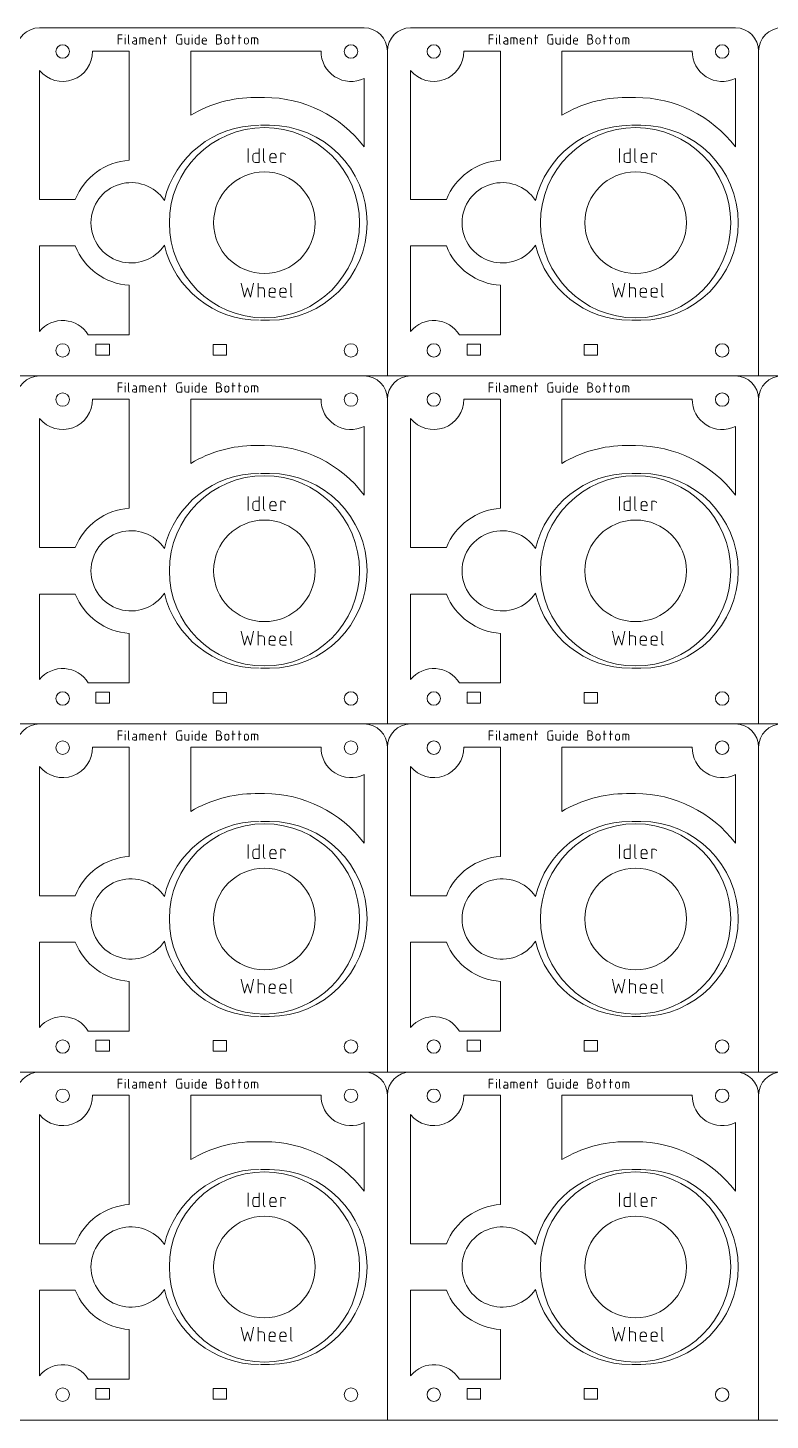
# Model space of a CAD drawing. Header units: millimetres. Extents: x 0 to 560, y 2 to 302.
# Drawn here: x 242.5 to 402.5, y 2.5 to 302.5 of the extents above; entities that cross this region are included whole.
import ezdxf

# ---------------------------------------------------------------- set-up
doc = ezdxf.new("R2010")
doc.units = ezdxf.units.MM
for name, color, linetype, lineweight, true_color in [('Filament Guide Bottom', 7, 'CONTINUOUS', 0, 0x000000), ('Filament Guide Bottom Honeycomb', 7, 'CONTINUOUS', 0, 0x000000), ('Filament Guide Bottom Text', 4, 'CONTINUOUS', 0, 0x00ffff), ('Idler Wheel', 7, 'CONTINUOUS', 0, 0x000000), ('Idler Wheel Text', 4, 'CONTINUOUS', 0, 0x00ffff)]:
    doc.layers.add(name, color=color, linetype=linetype, lineweight=lineweight, true_color=true_color)

msp = doc.modelspace()

# ---------------------------------------------------------------- linework, layer by layer
at = {"layer": 'Filament Guide Bottom'}
for p, q in [((315, 302.5), (245, 302.5)), ((395, 302.5), (325, 302.5)), ((320, 227.5), (320, 297.5)), ((400, 227.5), (400, 297.5)), ((292.62, 281.5), (294.62, 281.5)), ((372.62, 281.5), (374.62, 281.5)), ((292.62, 239.5), (294.62, 239.5)), ((372.62, 239.5), (374.62, 239.5)), ((260.07, 234.35), (257.17, 234.35)), ((257.17, 234.35), (257.17, 232)), ((260.07, 232), (260.07, 234.35)), ((282.42, 234.3), (285.32, 234.3)), ((282.42, 232), (282.42, 234.3)), ((285.32, 234.3), (285.32, 232)), ((340.07, 234.35), (337.17, 234.35)), ((337.17, 234.35), (337.17, 232)), ((340.07, 232), (340.07, 234.35)), ((362.42, 234.3), (365.32, 234.3)), ((362.42, 232), (362.42, 234.3)), ((365.32, 234.3), (365.32, 232)), ((257.17, 232), (260.07, 232)), ((285.32, 232), (282.42, 232)), ((337.17, 232), (340.07, 232)), ((365.32, 232), (362.42, 232)), ((320, 227.5), (240, 227.5)), ((400, 227.5), (320, 227.5)), ((480, 227.5), (400, 227.5)), ((320, 152.5), (320, 222.5)), ((400, 152.5), (400, 222.5)), ((292.62, 206.5), (294.62, 206.5)), ((372.62, 206.5), (374.62, 206.5)), ((292.62, 164.5), (294.62, 164.5)), ((372.62, 164.5), (374.62, 164.5)), ((260.07, 159.35), (257.17, 159.35)), ((257.17, 159.35), (257.17, 157)), ((260.07, 157), (260.07, 159.35)), ((282.42, 159.3), (285.32, 159.3)), ((282.42, 157), (282.42, 159.3)), ((285.32, 159.3), (285.32, 157)), ((340.07, 159.35), (337.17, 159.35)), ((337.17, 159.35), (337.17, 157)), ((340.07, 157), (340.07, 159.35)), ((362.42, 159.3), (365.32, 159.3)), ((362.42, 157), (362.42, 159.3)), ((365.32, 159.3), (365.32, 157)), ((257.17, 157), (260.07, 157)), ((285.32, 157), (282.42, 157)), ((337.17, 157), (340.07, 157)), ((365.32, 157), (362.42, 157)), ((320, 152.5), (240, 152.5)), ((400, 152.5), (320, 152.5)), ((480, 152.5), (400, 152.5)), ((320, 77.5), (320, 147.5)), ((400, 77.5), (400, 147.5)), ((292.62, 131.5), (294.62, 131.5)), ((372.62, 131.5), (374.62, 131.5)), ((292.62, 89.5), (294.62, 89.5)), ((372.62, 89.5), (374.62, 89.5)), ((260.07, 84.35), (257.17, 84.35)), ((257.17, 84.35), (257.17, 82)), ((260.07, 82), (260.07, 84.35)), ((282.42, 84.3), (285.32, 84.3)), ((282.42, 82), (282.42, 84.3)), ((285.32, 84.3), (285.32, 82)), ((340.07, 84.35), (337.17, 84.35)), ((337.17, 84.35), (337.17, 82)), ((340.07, 82), (340.07, 84.35)), ((362.42, 84.3), (365.32, 84.3)), ((362.42, 82), (362.42, 84.3)), ((365.32, 84.3), (365.32, 82)), ((257.17, 82), (260.07, 82)), ((285.32, 82), (282.42, 82)), ((337.17, 82), (340.07, 82)), ((365.32, 82), (362.42, 82)), ((320, 77.5), (240, 77.5)), ((400, 77.5), (320, 77.5)), ((480, 77.5), (400, 77.5)), ((320, 2.5), (320, 72.5)), ((400, 2.5), (400, 72.5)), ((292.62, 56.5), (294.62, 56.5)), ((372.62, 56.5), (374.62, 56.5)), ((292.62, 14.5), (294.62, 14.5)), ((372.62, 14.5), (374.62, 14.5)), ((260.07, 9.35), (257.17, 9.35)), ((257.17, 9.35), (257.17, 7)), ((260.07, 7), (260.07, 9.35)), ((282.42, 9.3), (285.32, 9.3)), ((282.42, 7), (282.42, 9.3)), ((285.32, 9.3), (285.32, 7)), ((340.07, 9.35), (337.17, 9.35)), ((337.17, 9.35), (337.17, 7)), ((340.07, 7), (340.07, 9.35)), ((362.42, 9.3), (365.32, 9.3)), ((362.42, 7), (362.42, 9.3)), ((365.32, 9.3), (365.32, 7)), ((257.17, 7), (260.07, 7)), ((285.32, 7), (282.42, 7)), ((337.17, 7), (340.07, 7)), ((365.32, 7), (362.42, 7)), ((320, 2.5), (240, 2.5)), ((400, 2.5), (320, 2.5)), ((480, 2.5), (400, 2.5))]:
    msp.add_line(p, q, dxfattribs=at)
for centre in [(250, 297.4), (312.15, 297.4), (330, 297.4), (392.15, 297.4), (250, 233), (312.15, 233), (330, 233), (392.15, 233), (250, 222.4), (312.15, 222.4), (330, 222.4), (392.15, 222.4), (250, 158), (312.15, 158), (330, 158), (392.15, 158), (250, 147.4), (312.15, 147.4), (330, 147.4), (392.15, 147.4), (250, 83), (312.15, 83), (330, 83), (392.15, 83), (250, 72.4), (312.15, 72.4), (330, 72.4), (392.15, 72.4), (250, 8), (312.15, 8), (330, 8), (392.15, 8)]:
    msp.add_circle(centre, 1.45, dxfattribs=at)
for centre, radius, start, end in [((245, 297.5), 5, 90, 180), ((315, 297.5), 5, 0, 90), ((325, 297.5), 5, 90, 180), ((395, 297.5), 5, 0, 90), ((405, 297.5), 5, 90, 180), ((292.37, 260.5), 21, 90, 166.7403), ((294.62, 260.5), 21, 270, 90), ((372.37, 260.5), 21, 90, 166.7403), ((374.62, 260.5), 21, 270, 90), ((264.75, 260.5), 8.65, 33.8376, 326.1624), ((344.75, 260.5), 8.65, 33.8376, 326.1624), ((292.37, 260.5), 21, 193.2597, 270), ((372.37, 260.5), 21, 193.2597, 270), ((245, 222.5), 5, 90, 180), ((315, 222.5), 5, 0, 90), ((325, 222.5), 5, 90, 180), ((395, 222.5), 5, 0, 90), ((405, 222.5), 5, 90, 180), ((292.37, 185.5), 21, 90, 166.7403), ((294.62, 185.5), 21, 270, 90), ((372.37, 185.5), 21, 90, 166.7403), ((374.62, 185.5), 21, 270, 90), ((264.75, 185.5), 8.65, 33.8376, 326.1624), ((344.75, 185.5), 8.65, 33.8376, 326.1624), ((292.37, 185.5), 21, 193.2597, 270), ((372.37, 185.5), 21, 193.2597, 270), ((245, 147.5), 5, 90, 180), ((315, 147.5), 5, 0, 90), ((325, 147.5), 5, 90, 180), ((395, 147.5), 5, 0, 90), ((405, 147.5), 5, 90, 180), ((292.37, 110.5), 21, 90, 166.7403), ((294.62, 110.5), 21, 270, 90), ((372.37, 110.5), 21, 90, 166.7403), ((374.62, 110.5), 21, 270, 90), ((264.75, 110.5), 8.65, 33.8376, 326.1624), ((344.75, 110.5), 8.65, 33.8376, 326.1624), ((292.37, 110.5), 21, 193.2597, 270), ((372.37, 110.5), 21, 193.2597, 270), ((245, 72.5), 5, 90, 180), ((315, 72.5), 5, 0, 90), ((325, 72.5), 5, 90, 180), ((395, 72.5), 5, 0, 90), ((405, 72.5), 5, 90, 180), ((292.37, 35.5), 21, 90, 166.7403), ((294.62, 35.5), 21, 270, 90), ((372.37, 35.5), 21, 90, 166.7403), ((374.62, 35.5), 21, 270, 90), ((264.75, 35.5), 8.65, 33.8376, 326.1624), ((344.75, 35.5), 8.65, 33.8376, 326.1624), ((292.37, 35.5), 21, 193.2597, 270), ((372.37, 35.5), 21, 193.2597, 270)]:
    msp.add_arc(centre, radius, start, end, dxfattribs=at)
at = {"layer": 'Filament Guide Bottom Honeycomb'}
for p, q in [((256.45, 297.5), (264.37, 297.5)), ((264.37, 297.5), (264.37, 273.97)), ((277.62, 297.5), (305.7, 297.5)), ((277.62, 283.66), (277.62, 297.5)), ((336.45, 297.5), (344.37, 297.5)), ((344.37, 297.5), (344.37, 273.97)), ((357.62, 297.5), (385.7, 297.5)), ((357.62, 283.66), (357.62, 297.5)), ((245, 293.33), (245, 265.5)), ((315, 291.61), (315, 276.83)), ((325, 293.33), (325, 265.5)), ((395, 291.61), (395, 276.83)), ((293.5, 287.5), (291.5, 287.5)), ((373.5, 287.5), (371.5, 287.5)), ((245, 265.5), (252.71, 265.5)), ((325, 265.5), (332.71, 265.5)), ((245, 237.07), (245, 255.5)), ((252.71, 255.5), (245, 255.5)), ((325, 237.07), (325, 255.5)), ((332.71, 255.5), (325, 255.5)), ((264.37, 236.35), (264.37, 247.03)), ((344.37, 236.35), (344.37, 247.03)), ((255.51, 236.35), (264.37, 236.35)), ((335.51, 236.35), (344.37, 236.35)), ((256.45, 222.5), (264.37, 222.5)), ((264.37, 222.5), (264.37, 198.97)), ((277.62, 222.5), (305.7, 222.5)), ((277.62, 208.66), (277.62, 222.5)), ((336.45, 222.5), (344.37, 222.5)), ((344.37, 222.5), (344.37, 198.97)), ((357.62, 222.5), (385.7, 222.5)), ((357.62, 208.66), (357.62, 222.5)), ((245, 218.33), (245, 190.5)), ((315, 216.61), (315, 201.83)), ((325, 218.33), (325, 190.5)), ((395, 216.61), (395, 201.83)), ((293.5, 212.5), (291.5, 212.5)), ((373.5, 212.5), (371.5, 212.5)), ((245, 190.5), (252.71, 190.5)), ((325, 190.5), (332.71, 190.5)), ((245, 162.07), (245, 180.5)), ((252.71, 180.5), (245, 180.5)), ((325, 162.07), (325, 180.5)), ((332.71, 180.5), (325, 180.5)), ((264.37, 161.35), (264.37, 172.03)), ((344.37, 161.35), (344.37, 172.03)), ((255.51, 161.35), (264.37, 161.35)), ((335.51, 161.35), (344.37, 161.35)), ((256.45, 147.5), (264.37, 147.5)), ((264.37, 147.5), (264.37, 123.97)), ((277.62, 147.5), (305.7, 147.5)), ((277.62, 133.66), (277.62, 147.5)), ((336.45, 147.5), (344.37, 147.5)), ((344.37, 147.5), (344.37, 123.97)), ((357.62, 147.5), (385.7, 147.5)), ((357.62, 133.66), (357.62, 147.5)), ((245, 143.33), (245, 115.5)), ((315, 141.61), (315, 126.83)), ((325, 143.33), (325, 115.5)), ((395, 141.61), (395, 126.83)), ((293.5, 137.5), (291.5, 137.5)), ((373.5, 137.5), (371.5, 137.5)), ((245, 115.5), (252.71, 115.5)), ((325, 115.5), (332.71, 115.5)), ((245, 87.07), (245, 105.5)), ((252.71, 105.5), (245, 105.5)), ((325, 87.07), (325, 105.5)), ((332.71, 105.5), (325, 105.5)), ((264.37, 86.35), (264.37, 97.03)), ((344.37, 86.35), (344.37, 97.03)), ((255.51, 86.35), (264.37, 86.35)), ((335.51, 86.35), (344.37, 86.35)), ((256.45, 72.5), (264.37, 72.5)), ((264.37, 72.5), (264.37, 48.97)), ((277.62, 72.5), (305.7, 72.5)), ((277.62, 58.66), (277.62, 72.5)), ((336.45, 72.5), (344.37, 72.5)), ((344.37, 72.5), (344.37, 48.97)), ((357.62, 72.5), (385.7, 72.5)), ((357.62, 58.66), (357.62, 72.5)), ((245, 68.33), (245, 40.5)), ((315, 66.61), (315, 51.83)), ((325, 68.33), (325, 40.5)), ((395, 66.61), (395, 51.83)), ((293.5, 62.5), (291.5, 62.5)), ((373.5, 62.5), (371.5, 62.5)), ((245, 40.5), (252.71, 40.5)), ((325, 40.5), (332.71, 40.5)), ((245, 12.07), (245, 30.5)), ((252.71, 30.5), (245, 30.5)), ((325, 12.07), (325, 30.5)), ((332.71, 30.5), (325, 30.5)), ((264.37, 11.35), (264.37, 22.03)), ((344.37, 11.35), (344.37, 22.03)), ((255.51, 11.35), (264.37, 11.35)), ((335.51, 11.35), (344.37, 11.35))]:
    msp.add_line(p, q, dxfattribs=at)
for centre, radius, start, end in [((250, 297.4), 6.45, 219.1774, 0.8883), ((312.15, 297.4), 6.45, 179.1117, 296.2226), ((330, 297.4), 6.45, 219.1774, 0.8883), ((392.15, 297.4), 6.45, 179.1117, 296.2226), ((291.5, 260.5), 27, 90, 120.9232), ((293.5, 260.5), 27, 37.2221, 90), ((371.5, 260.5), 27, 90, 120.9232), ((373.5, 260.5), 27, 37.2221, 90), ((265.25, 260.5), 13.5, 93.7162, 158.2615), ((345.25, 260.5), 13.5, 93.7162, 158.2615), ((265.25, 260.5), 13.5, 201.7385, 266.2838), ((345.25, 260.5), 13.5, 201.7385, 266.2838), ((250, 233), 6.45, 31.2907, 140.8226), ((330, 233), 6.45, 31.2907, 140.8226), ((250, 222.4), 6.45, 219.1774, 0.8883), ((312.15, 222.4), 6.45, 179.1117, 296.2226), ((330, 222.4), 6.45, 219.1774, 0.8883), ((392.15, 222.4), 6.45, 179.1117, 296.2226), ((291.5, 185.5), 27, 90, 120.9232), ((293.5, 185.5), 27, 37.2221, 90), ((371.5, 185.5), 27, 90, 120.9232), ((373.5, 185.5), 27, 37.2221, 90), ((265.25, 185.5), 13.5, 93.7162, 158.2615), ((345.25, 185.5), 13.5, 93.7162, 158.2615), ((265.25, 185.5), 13.5, 201.7385, 266.2838), ((345.25, 185.5), 13.5, 201.7385, 266.2838), ((250, 158), 6.45, 31.2907, 140.8226), ((330, 158), 6.45, 31.2907, 140.8226), ((250, 147.4), 6.45, 219.1774, 0.8883), ((312.15, 147.4), 6.45, 179.1117, 296.2226), ((330, 147.4), 6.45, 219.1774, 0.8883), ((392.15, 147.4), 6.45, 179.1117, 296.2226), ((291.5, 110.5), 27, 90, 120.9232), ((293.5, 110.5), 27, 37.2221, 90), ((371.5, 110.5), 27, 90, 120.9232), ((373.5, 110.5), 27, 37.2221, 90), ((265.25, 110.5), 13.5, 93.7162, 158.2615), ((345.25, 110.5), 13.5, 93.7162, 158.2615), ((265.25, 110.5), 13.5, 201.7385, 266.2838), ((345.25, 110.5), 13.5, 201.7385, 266.2838), ((250, 83), 6.45, 31.2907, 140.8226), ((330, 83), 6.45, 31.2907, 140.8226), ((250, 72.4), 6.45, 219.1774, 0.8883), ((312.15, 72.4), 6.45, 179.1117, 296.2226), ((330, 72.4), 6.45, 219.1774, 0.8883), ((392.15, 72.4), 6.45, 179.1117, 296.2226), ((291.5, 35.5), 27, 90, 120.9232), ((293.5, 35.5), 27, 37.2221, 90), ((371.5, 35.5), 27, 90, 120.9232), ((373.5, 35.5), 27, 37.2221, 90), ((265.25, 35.5), 13.5, 93.7162, 158.2615), ((345.25, 35.5), 13.5, 93.7162, 158.2615), ((265.25, 35.5), 13.5, 201.7385, 266.2838), ((345.25, 35.5), 13.5, 201.7385, 266.2838), ((250, 8), 6.45, 31.2907, 140.8226), ((330, 8), 6.45, 31.2907, 140.8226)]:
    msp.add_arc(centre, radius, start, end, dxfattribs=at)
at = {"layer": 'Filament Guide Bottom Text'}
for p, q in [((262.83, 301), (261.94, 301)), ((261.94, 301), (261.94, 299)), ((261.94, 300.11), (262.83, 300.11)), ((263.5, 300.89), (263.5, 301)), ((263.5, 299), (263.5, 300.33)), ((264.17, 301), (264.17, 299.22)), ((265.17, 300.33), (265.61, 300.33)), ((266.61, 299), (266.61, 300.33)), ((266.61, 300.33), (267.61, 300.33)), ((267.28, 300.33), (267.28, 299)), ((270.17, 299), (270.17, 300.33)), ((270.17, 300.33), (270.72, 300.33)), ((271.72, 300.33), (272.39, 300.33)), ((271.94, 301), (271.94, 299)), ((274.56, 300.56), (274.56, 299.44)), ((275.67, 301), (275, 301)), ((275.67, 300.11), (275.33, 300.11)), ((275.67, 299), (275.67, 300.11)), ((276.33, 300.33), (276.33, 299.33)), ((277.22, 299), (277.22, 300.33)), ((277.89, 300.89), (277.89, 301)), ((277.89, 299), (277.89, 300.33)), ((278.89, 300.33), (279.44, 300.33)), ((279.44, 301), (279.44, 299)), ((283.17, 299), (283.17, 301)), ((283.17, 301), (283.72, 301)), ((283.17, 300.11), (283.74, 300.11)), ((286.5, 300.33), (287.17, 300.33)), ((286.72, 301), (286.72, 299)), ((287.83, 300.33), (288.5, 300.33)), ((288.06, 301), (288.06, 299)), ((290.72, 299), (290.72, 300.33)), ((290.72, 300.33), (291.72, 300.33)), ((291.39, 300.33), (291.39, 299)), ((342.83, 301), (341.94, 301)), ((341.94, 301), (341.94, 299)), ((341.94, 300.11), (342.83, 300.11)), ((343.5, 300.89), (343.5, 301)), ((343.5, 299), (343.5, 300.33)), ((344.17, 301), (344.17, 299.22)), ((345.17, 300.33), (345.61, 300.33)), ((346.61, 299), (346.61, 300.33)), ((346.61, 300.33), (347.61, 300.33)), ((347.28, 300.33), (347.28, 299)), ((350.17, 299), (350.17, 300.33)), ((350.17, 300.33), (350.72, 300.33)), ((351.72, 300.33), (352.39, 300.33)), ((351.94, 301), (351.94, 299)), ((354.56, 300.56), (354.56, 299.44)), ((355.67, 301), (355, 301)), ((355.67, 300.11), (355.33, 300.11)), ((355.67, 299), (355.67, 300.11)), ((356.33, 300.33), (356.33, 299.33)), ((357.22, 299), (357.22, 300.33)), ((357.89, 300.89), (357.89, 301)), ((357.89, 299), (357.89, 300.33)), ((358.89, 300.33), (359.44, 300.33)), ((359.44, 301), (359.44, 299)), ((363.17, 299), (363.17, 301)), ((363.17, 301), (363.72, 301)), ((363.17, 300.11), (363.74, 300.11)), ((366.5, 300.33), (367.17, 300.33)), ((366.72, 301), (366.72, 299)), ((367.83, 300.33), (368.5, 300.33)), ((368.06, 301), (368.06, 299)), ((370.72, 299), (370.72, 300.33)), ((370.72, 300.33), (371.72, 300.33)), ((371.39, 300.33), (371.39, 299)), ((265.39, 299.67), (265.94, 299.67)), ((265.94, 299), (265.39, 299)), ((265.94, 300), (265.94, 299)), ((267.94, 300), (267.94, 299)), ((268.61, 299.89), (268.61, 299.33)), ((268.61, 299.67), (269.5, 299.67)), ((268.94, 299), (269.5, 299)), ((269.5, 299.67), (269.5, 299.89)), ((271.06, 300), (271.06, 299)), ((275, 299), (275.67, 299)), ((276.67, 299), (277.22, 299)), ((278.56, 299.33), (278.56, 300)), ((279.44, 299), (278.89, 299)), ((280.11, 299.89), (280.11, 299.33)), ((280.11, 299.67), (281, 299.67)), ((280.44, 299), (281, 299)), ((281, 299.67), (281, 299.89)), ((283.74, 299), (283.17, 299)), ((284.28, 299.58), (284.28, 299.53)), ((284.94, 299.89), (284.94, 299.44)), ((285.83, 299.44), (285.83, 299.89)), ((289.17, 299.89), (289.17, 299.44)), ((290.06, 299.44), (290.06, 299.89)), ((292.06, 300), (292.06, 299)), ((345.39, 299.67), (345.94, 299.67)), ((345.94, 299), (345.39, 299)), ((345.94, 300), (345.94, 299)), ((347.94, 300), (347.94, 299)), ((348.61, 299.89), (348.61, 299.33)), ((348.61, 299.67), (349.5, 299.67)), ((348.94, 299), (349.5, 299)), ((349.5, 299.67), (349.5, 299.89)), ((351.06, 300), (351.06, 299)), ((355, 299), (355.67, 299)), ((356.67, 299), (357.22, 299)), ((358.56, 299.33), (358.56, 300)), ((359.44, 299), (358.89, 299)), ((360.11, 299.89), (360.11, 299.33)), ((360.11, 299.67), (361, 299.67)), ((360.44, 299), (361, 299)), ((361, 299.67), (361, 299.89)), ((363.74, 299), (363.17, 299)), ((364.28, 299.58), (364.28, 299.53)), ((364.94, 299.89), (364.94, 299.44)), ((365.83, 299.44), (365.83, 299.89)), ((369.17, 299.89), (369.17, 299.44)), ((370.06, 299.44), (370.06, 299.89)), ((372.06, 300), (372.06, 299)), ((262.83, 226), (261.94, 226)), ((261.94, 226), (261.94, 224)), ((261.94, 225.11), (262.83, 225.11)), ((263.5, 225.89), (263.5, 226)), ((263.5, 224), (263.5, 225.33)), ((264.17, 226), (264.17, 224.22)), ((265.17, 225.33), (265.61, 225.33)), ((266.61, 224), (266.61, 225.33)), ((266.61, 225.33), (267.61, 225.33)), ((267.28, 225.33), (267.28, 224)), ((270.17, 224), (270.17, 225.33)), ((270.17, 225.33), (270.72, 225.33)), ((271.72, 225.33), (272.39, 225.33)), ((271.94, 226), (271.94, 224)), ((274.56, 225.56), (274.56, 224.44)), ((275.67, 226), (275, 226)), ((275.67, 225.11), (275.33, 225.11)), ((275.67, 224), (275.67, 225.11)), ((276.33, 225.33), (276.33, 224.33)), ((277.22, 224), (277.22, 225.33)), ((277.89, 225.89), (277.89, 226)), ((277.89, 224), (277.89, 225.33)), ((278.89, 225.33), (279.44, 225.33)), ((279.44, 226), (279.44, 224)), ((283.17, 224), (283.17, 226)), ((283.17, 226), (283.72, 226)), ((283.17, 225.11), (283.74, 225.11)), ((286.5, 225.33), (287.17, 225.33)), ((286.72, 226), (286.72, 224)), ((287.83, 225.33), (288.5, 225.33)), ((288.06, 226), (288.06, 224)), ((290.72, 224), (290.72, 225.33)), ((290.72, 225.33), (291.72, 225.33)), ((291.39, 225.33), (291.39, 224)), ((342.83, 226), (341.94, 226)), ((341.94, 226), (341.94, 224)), ((341.94, 225.11), (342.83, 225.11)), ((343.5, 225.89), (343.5, 226)), ((343.5, 224), (343.5, 225.33)), ((344.17, 226), (344.17, 224.22)), ((345.17, 225.33), (345.61, 225.33)), ((346.61, 224), (346.61, 225.33)), ((346.61, 225.33), (347.61, 225.33)), ((347.28, 225.33), (347.28, 224)), ((350.17, 224), (350.17, 225.33)), ((350.17, 225.33), (350.72, 225.33)), ((351.72, 225.33), (352.39, 225.33)), ((351.94, 226), (351.94, 224)), ((354.56, 225.56), (354.56, 224.44)), ((355.67, 226), (355, 226)), ((355.67, 225.11), (355.33, 225.11)), ((355.67, 224), (355.67, 225.11)), ((356.33, 225.33), (356.33, 224.33)), ((357.22, 224), (357.22, 225.33)), ((357.89, 225.89), (357.89, 226)), ((357.89, 224), (357.89, 225.33)), ((358.89, 225.33), (359.44, 225.33)), ((359.44, 226), (359.44, 224)), ((363.17, 224), (363.17, 226)), ((363.17, 226), (363.72, 226)), ((363.17, 225.11), (363.74, 225.11)), ((366.5, 225.33), (367.17, 225.33)), ((366.72, 226), (366.72, 224)), ((367.83, 225.33), (368.5, 225.33)), ((368.06, 226), (368.06, 224)), ((370.72, 224), (370.72, 225.33)), ((370.72, 225.33), (371.72, 225.33)), ((371.39, 225.33), (371.39, 224)), ((265.39, 224.67), (265.94, 224.67)), ((265.94, 224), (265.39, 224)), ((265.94, 225), (265.94, 224)), ((267.94, 225), (267.94, 224)), ((268.61, 224.89), (268.61, 224.33)), ((268.61, 224.67), (269.5, 224.67)), ((268.94, 224), (269.5, 224)), ((269.5, 224.67), (269.5, 224.89)), ((271.06, 225), (271.06, 224)), ((275, 224), (275.67, 224)), ((276.67, 224), (277.22, 224)), ((278.56, 224.33), (278.56, 225)), ((279.44, 224), (278.89, 224)), ((280.11, 224.89), (280.11, 224.33)), ((280.11, 224.67), (281, 224.67)), ((280.44, 224), (281, 224)), ((281, 224.67), (281, 224.89)), ((283.74, 224), (283.17, 224)), ((284.28, 224.58), (284.28, 224.53)), ((284.94, 224.89), (284.94, 224.44)), ((285.83, 224.44), (285.83, 224.89)), ((289.17, 224.89), (289.17, 224.44)), ((290.06, 224.44), (290.06, 224.89)), ((292.06, 225), (292.06, 224)), ((345.39, 224.67), (345.94, 224.67)), ((345.94, 224), (345.39, 224)), ((345.94, 225), (345.94, 224)), ((347.94, 225), (347.94, 224)), ((348.61, 224.89), (348.61, 224.33)), ((348.61, 224.67), (349.5, 224.67)), ((348.94, 224), (349.5, 224)), ((349.5, 224.67), (349.5, 224.89)), ((351.06, 225), (351.06, 224)), ((355, 224), (355.67, 224)), ((356.67, 224), (357.22, 224)), ((358.56, 224.33), (358.56, 225)), ((359.44, 224), (358.89, 224)), ((360.11, 224.89), (360.11, 224.33)), ((360.11, 224.67), (361, 224.67)), ((360.44, 224), (361, 224)), ((361, 224.67), (361, 224.89)), ((363.74, 224), (363.17, 224)), ((364.28, 224.58), (364.28, 224.53)), ((364.94, 224.89), (364.94, 224.44)), ((365.83, 224.44), (365.83, 224.89)), ((369.17, 224.89), (369.17, 224.44)), ((370.06, 224.44), (370.06, 224.89)), ((372.06, 225), (372.06, 224)), ((262.83, 151), (261.94, 151)), ((261.94, 151), (261.94, 149)), ((261.94, 150.11), (262.83, 150.11)), ((263.5, 150.89), (263.5, 151)), ((263.5, 149), (263.5, 150.33)), ((264.17, 151), (264.17, 149.22)), ((265.17, 150.33), (265.61, 150.33)), ((266.61, 149), (266.61, 150.33)), ((266.61, 150.33), (267.61, 150.33)), ((267.28, 150.33), (267.28, 149)), ((270.17, 149), (270.17, 150.33)), ((270.17, 150.33), (270.72, 150.33)), ((271.72, 150.33), (272.39, 150.33)), ((271.94, 151), (271.94, 149)), ((274.56, 150.56), (274.56, 149.44)), ((275.67, 151), (275, 151)), ((275.67, 150.11), (275.33, 150.11)), ((275.67, 149), (275.67, 150.11)), ((276.33, 150.33), (276.33, 149.33)), ((277.22, 149), (277.22, 150.33)), ((277.89, 150.89), (277.89, 151)), ((277.89, 149), (277.89, 150.33)), ((278.89, 150.33), (279.44, 150.33)), ((279.44, 151), (279.44, 149)), ((283.17, 149), (283.17, 151)), ((283.17, 151), (283.72, 151)), ((283.17, 150.11), (283.74, 150.11)), ((286.5, 150.33), (287.17, 150.33)), ((286.72, 151), (286.72, 149)), ((287.83, 150.33), (288.5, 150.33)), ((288.06, 151), (288.06, 149)), ((290.72, 149), (290.72, 150.33)), ((290.72, 150.33), (291.72, 150.33)), ((291.39, 150.33), (291.39, 149)), ((342.83, 151), (341.94, 151)), ((341.94, 151), (341.94, 149)), ((341.94, 150.11), (342.83, 150.11)), ((343.5, 150.89), (343.5, 151)), ((343.5, 149), (343.5, 150.33)), ((344.17, 151), (344.17, 149.22)), ((345.17, 150.33), (345.61, 150.33)), ((346.61, 149), (346.61, 150.33)), ((346.61, 150.33), (347.61, 150.33)), ((347.28, 150.33), (347.28, 149)), ((350.17, 149), (350.17, 150.33)), ((350.17, 150.33), (350.72, 150.33)), ((351.72, 150.33), (352.39, 150.33)), ((351.94, 151), (351.94, 149)), ((354.56, 150.56), (354.56, 149.44)), ((355.67, 151), (355, 151)), ((355.67, 150.11), (355.33, 150.11)), ((355.67, 149), (355.67, 150.11)), ((356.33, 150.33), (356.33, 149.33)), ((357.22, 149), (357.22, 150.33)), ((357.89, 150.89), (357.89, 151)), ((357.89, 149), (357.89, 150.33)), ((358.89, 150.33), (359.44, 150.33)), ((359.44, 151), (359.44, 149)), ((363.17, 149), (363.17, 151)), ((363.17, 151), (363.72, 151)), ((363.17, 150.11), (363.74, 150.11)), ((366.5, 150.33), (367.17, 150.33)), ((366.72, 151), (366.72, 149)), ((367.83, 150.33), (368.5, 150.33)), ((368.06, 151), (368.06, 149)), ((370.72, 149), (370.72, 150.33)), ((370.72, 150.33), (371.72, 150.33)), ((371.39, 150.33), (371.39, 149)), ((265.39, 149.67), (265.94, 149.67)), ((265.94, 149), (265.39, 149)), ((265.94, 150), (265.94, 149)), ((267.94, 150), (267.94, 149)), ((268.61, 149.89), (268.61, 149.33)), ((268.61, 149.67), (269.5, 149.67)), ((268.94, 149), (269.5, 149)), ((269.5, 149.67), (269.5, 149.89)), ((271.06, 150), (271.06, 149)), ((275, 149), (275.67, 149)), ((276.67, 149), (277.22, 149)), ((278.56, 149.33), (278.56, 150)), ((279.44, 149), (278.89, 149)), ((280.11, 149.89), (280.11, 149.33)), ((280.11, 149.67), (281, 149.67)), ((280.44, 149), (281, 149)), ((281, 149.67), (281, 149.89)), ((283.74, 149), (283.17, 149)), ((284.28, 149.58), (284.28, 149.53)), ((284.94, 149.89), (284.94, 149.44)), ((285.83, 149.44), (285.83, 149.89)), ((289.17, 149.89), (289.17, 149.44)), ((290.06, 149.44), (290.06, 149.89)), ((292.06, 150), (292.06, 149)), ((345.39, 149.67), (345.94, 149.67)), ((345.94, 149), (345.39, 149)), ((345.94, 150), (345.94, 149)), ((347.94, 150), (347.94, 149)), ((348.61, 149.89), (348.61, 149.33)), ((348.61, 149.67), (349.5, 149.67)), ((348.94, 149), (349.5, 149)), ((349.5, 149.67), (349.5, 149.89)), ((351.06, 150), (351.06, 149)), ((355, 149), (355.67, 149)), ((356.67, 149), (357.22, 149)), ((358.56, 149.33), (358.56, 150)), ((359.44, 149), (358.89, 149)), ((360.11, 149.89), (360.11, 149.33)), ((360.11, 149.67), (361, 149.67)), ((360.44, 149), (361, 149)), ((361, 149.67), (361, 149.89)), ((363.74, 149), (363.17, 149)), ((364.28, 149.58), (364.28, 149.53)), ((364.94, 149.89), (364.94, 149.44)), ((365.83, 149.44), (365.83, 149.89)), ((369.17, 149.89), (369.17, 149.44)), ((370.06, 149.44), (370.06, 149.89)), ((372.06, 150), (372.06, 149)), ((262.83, 76), (261.94, 76)), ((261.94, 76), (261.94, 74)), ((261.94, 75.11), (262.83, 75.11)), ((263.5, 75.89), (263.5, 76)), ((263.5, 74), (263.5, 75.33)), ((264.17, 76), (264.17, 74.22)), ((265.17, 75.33), (265.61, 75.33)), ((266.61, 74), (266.61, 75.33)), ((266.61, 75.33), (267.61, 75.33)), ((267.28, 75.33), (267.28, 74)), ((270.17, 74), (270.17, 75.33)), ((270.17, 75.33), (270.72, 75.33)), ((271.72, 75.33), (272.39, 75.33)), ((271.94, 76), (271.94, 74)), ((274.56, 75.56), (274.56, 74.44)), ((275.67, 76), (275, 76)), ((275.67, 75.11), (275.33, 75.11)), ((275.67, 74), (275.67, 75.11)), ((276.33, 75.33), (276.33, 74.33)), ((277.22, 74), (277.22, 75.33)), ((277.89, 75.89), (277.89, 76)), ((277.89, 74), (277.89, 75.33)), ((278.89, 75.33), (279.44, 75.33)), ((279.44, 76), (279.44, 74)), ((283.17, 74), (283.17, 76)), ((283.17, 76), (283.72, 76)), ((283.17, 75.11), (283.74, 75.11)), ((286.5, 75.33), (287.17, 75.33)), ((286.72, 76), (286.72, 74)), ((287.83, 75.33), (288.5, 75.33)), ((288.06, 76), (288.06, 74)), ((290.72, 74), (290.72, 75.33)), ((290.72, 75.33), (291.72, 75.33)), ((291.39, 75.33), (291.39, 74)), ((342.83, 76), (341.94, 76)), ((341.94, 76), (341.94, 74)), ((341.94, 75.11), (342.83, 75.11)), ((343.5, 75.89), (343.5, 76)), ((343.5, 74), (343.5, 75.33)), ((344.17, 76), (344.17, 74.22)), ((345.17, 75.33), (345.61, 75.33)), ((346.61, 74), (346.61, 75.33)), ((346.61, 75.33), (347.61, 75.33)), ((347.28, 75.33), (347.28, 74)), ((350.17, 74), (350.17, 75.33)), ((350.17, 75.33), (350.72, 75.33)), ((351.72, 75.33), (352.39, 75.33)), ((351.94, 76), (351.94, 74)), ((354.56, 75.56), (354.56, 74.44)), ((355.67, 76), (355, 76)), ((355.67, 75.11), (355.33, 75.11)), ((355.67, 74), (355.67, 75.11)), ((356.33, 75.33), (356.33, 74.33)), ((357.22, 74), (357.22, 75.33)), ((357.89, 75.89), (357.89, 76)), ((357.89, 74), (357.89, 75.33)), ((358.89, 75.33), (359.44, 75.33)), ((359.44, 76), (359.44, 74)), ((363.17, 74), (363.17, 76)), ((363.17, 76), (363.72, 76)), ((363.17, 75.11), (363.74, 75.11)), ((366.5, 75.33), (367.17, 75.33)), ((366.72, 76), (366.72, 74)), ((367.83, 75.33), (368.5, 75.33)), ((368.06, 76), (368.06, 74)), ((370.72, 74), (370.72, 75.33)), ((370.72, 75.33), (371.72, 75.33)), ((371.39, 75.33), (371.39, 74)), ((265.39, 74.67), (265.94, 74.67)), ((265.94, 74), (265.39, 74)), ((265.94, 75), (265.94, 74)), ((267.94, 75), (267.94, 74)), ((268.61, 74.89), (268.61, 74.33)), ((268.61, 74.67), (269.5, 74.67)), ((268.94, 74), (269.5, 74)), ((269.5, 74.67), (269.5, 74.89)), ((271.06, 75), (271.06, 74)), ((275, 74), (275.67, 74)), ((276.67, 74), (277.22, 74)), ((278.56, 74.33), (278.56, 75)), ((279.44, 74), (278.89, 74)), ((280.11, 74.89), (280.11, 74.33)), ((280.11, 74.67), (281, 74.67)), ((280.44, 74), (281, 74)), ((281, 74.67), (281, 74.89)), ((283.74, 74), (283.17, 74)), ((284.28, 74.58), (284.28, 74.53)), ((284.94, 74.89), (284.94, 74.44)), ((285.83, 74.44), (285.83, 74.89)), ((289.17, 74.89), (289.17, 74.44)), ((290.06, 74.44), (290.06, 74.89)), ((292.06, 75), (292.06, 74)), ((345.39, 74.67), (345.94, 74.67)), ((345.94, 74), (345.39, 74)), ((345.94, 75), (345.94, 74)), ((347.94, 75), (347.94, 74)), ((348.61, 74.89), (348.61, 74.33)), ((348.61, 74.67), (349.5, 74.67)), ((348.94, 74), (349.5, 74)), ((349.5, 74.67), (349.5, 74.89)), ((351.06, 75), (351.06, 74)), ((355, 74), (355.67, 74)), ((356.67, 74), (357.22, 74)), ((358.56, 74.33), (358.56, 75)), ((359.44, 74), (358.89, 74)), ((360.11, 74.89), (360.11, 74.33)), ((360.11, 74.67), (361, 74.67)), ((360.44, 74), (361, 74)), ((361, 74.67), (361, 74.89)), ((363.74, 74), (363.17, 74)), ((364.28, 74.58), (364.28, 74.53)), ((364.94, 74.89), (364.94, 74.44)), ((365.83, 74.44), (365.83, 74.89)), ((369.17, 74.89), (369.17, 74.44)), ((370.06, 74.44), (370.06, 74.89)), ((372.06, 75), (372.06, 74))]:
    msp.add_line(p, q, dxfattribs=at)
for centre, radius, start, end in [((265.61, 300), 0.333, 0, 90), ((267.61, 300), 0.333, 0, 90), ((269.06, 299.89), 0.444, 0, 180), ((270.72, 300), 0.333, 0, 90), ((275, 300.56), 0.444, 90, 180), ((278.89, 300), 0.333, 90, 180), ((280.56, 299.89), 0.444, 0, 180), ((283.72, 300.56), 0.444, 270, 90), ((283.74, 299.58), 0.533, 0, 90), ((285.39, 299.89), 0.444, 0, 180), ((289.61, 299.89), 0.444, 0, 180), ((291.72, 300), 0.333, 0, 90), ((345.61, 300), 0.333, 0, 90), ((347.61, 300), 0.333, 0, 90), ((349.06, 299.89), 0.444, 0, 180), ((350.72, 300), 0.333, 0, 90), ((355, 300.56), 0.444, 90, 180), ((358.89, 300), 0.333, 90, 180), ((360.56, 299.89), 0.444, 0, 180), ((363.72, 300.56), 0.444, 270, 90), ((363.74, 299.58), 0.533, 0, 90), ((365.39, 299.89), 0.444, 0, 180), ((369.61, 299.89), 0.444, 0, 180), ((371.72, 300), 0.333, 0, 90), ((264.39, 299.22), 0.222, 180, 270), ((265.39, 299.33), 0.333, 90, 270), ((268.94, 299.33), 0.333, 180, 270), ((275, 299.44), 0.444, 180, 270), ((276.67, 299.33), 0.333, 180, 270), ((278.89, 299.33), 0.333, 180, 270), ((280.44, 299.33), 0.333, 180, 270), ((283.74, 299.53), 0.533, 270, 0), ((285.39, 299.44), 0.444, 180, 0), ((289.61, 299.44), 0.444, 180, 0), ((344.39, 299.22), 0.222, 180, 270), ((345.39, 299.33), 0.333, 90, 270), ((348.94, 299.33), 0.333, 180, 270), ((355, 299.44), 0.444, 180, 270), ((356.67, 299.33), 0.333, 180, 270), ((358.89, 299.33), 0.333, 180, 270), ((360.44, 299.33), 0.333, 180, 270), ((363.74, 299.53), 0.533, 270, 0), ((365.39, 299.44), 0.444, 180, 0), ((369.61, 299.44), 0.444, 180, 0), ((265.61, 225), 0.333, 0, 90), ((267.61, 225), 0.333, 0, 90), ((269.06, 224.89), 0.444, 0, 180), ((270.72, 225), 0.333, 0, 90), ((275, 225.56), 0.444, 90, 180), ((278.89, 225), 0.333, 90, 180), ((280.56, 224.89), 0.444, 0, 180), ((283.72, 225.56), 0.444, 270, 90), ((283.74, 224.58), 0.533, 0, 90), ((285.39, 224.89), 0.444, 0, 180), ((289.61, 224.89), 0.444, 0, 180), ((291.72, 225), 0.333, 0, 90), ((345.61, 225), 0.333, 0, 90), ((347.61, 225), 0.333, 0, 90), ((349.06, 224.89), 0.444, 0, 180), ((350.72, 225), 0.333, 0, 90), ((355, 225.56), 0.444, 90, 180), ((358.89, 225), 0.333, 90, 180), ((360.56, 224.89), 0.444, 0, 180), ((363.72, 225.56), 0.444, 270, 90), ((363.74, 224.58), 0.533, 0, 90), ((365.39, 224.89), 0.444, 0, 180), ((369.61, 224.89), 0.444, 0, 180), ((371.72, 225), 0.333, 0, 90), ((264.39, 224.22), 0.222, 180, 270), ((265.39, 224.33), 0.333, 90, 270), ((268.94, 224.33), 0.333, 180, 270), ((275, 224.44), 0.444, 180, 270), ((276.67, 224.33), 0.333, 180, 270), ((278.89, 224.33), 0.333, 180, 270), ((280.44, 224.33), 0.333, 180, 270), ((283.74, 224.53), 0.533, 270, 0), ((285.39, 224.44), 0.444, 180, 0), ((289.61, 224.44), 0.444, 180, 0), ((344.39, 224.22), 0.222, 180, 270), ((345.39, 224.33), 0.333, 90, 270), ((348.94, 224.33), 0.333, 180, 270), ((355, 224.44), 0.444, 180, 270), ((356.67, 224.33), 0.333, 180, 270), ((358.89, 224.33), 0.333, 180, 270), ((360.44, 224.33), 0.333, 180, 270), ((363.74, 224.53), 0.533, 270, 0), ((365.39, 224.44), 0.444, 180, 0), ((369.61, 224.44), 0.444, 180, 0), ((265.61, 150), 0.333, 0, 90), ((267.61, 150), 0.333, 0, 90), ((269.06, 149.89), 0.444, 0, 180), ((270.72, 150), 0.333, 0, 90), ((275, 150.56), 0.444, 90, 180), ((278.89, 150), 0.333, 90, 180), ((280.56, 149.89), 0.444, 0, 180), ((283.72, 150.56), 0.444, 270, 90), ((283.74, 149.58), 0.533, 0, 90), ((285.39, 149.89), 0.444, 0, 180), ((289.61, 149.89), 0.444, 0, 180), ((291.72, 150), 0.333, 0, 90), ((345.61, 150), 0.333, 0, 90), ((347.61, 150), 0.333, 0, 90), ((349.06, 149.89), 0.444, 0, 180), ((350.72, 150), 0.333, 0, 90), ((355, 150.56), 0.444, 90, 180), ((358.89, 150), 0.333, 90, 180), ((360.56, 149.89), 0.444, 0, 180), ((363.72, 150.56), 0.444, 270, 90), ((363.74, 149.58), 0.533, 0, 90), ((365.39, 149.89), 0.444, 0, 180), ((369.61, 149.89), 0.444, 0, 180), ((371.72, 150), 0.333, 0, 90), ((264.39, 149.22), 0.222, 180, 270), ((265.39, 149.33), 0.333, 90, 270), ((268.94, 149.33), 0.333, 180, 270), ((275, 149.44), 0.444, 180, 270), ((276.67, 149.33), 0.333, 180, 270), ((278.89, 149.33), 0.333, 180, 270), ((280.44, 149.33), 0.333, 180, 270), ((283.74, 149.53), 0.533, 270, 0), ((285.39, 149.44), 0.444, 180, 0), ((289.61, 149.44), 0.444, 180, 0), ((344.39, 149.22), 0.222, 180, 270), ((345.39, 149.33), 0.333, 90, 270), ((348.94, 149.33), 0.333, 180, 270), ((355, 149.44), 0.444, 180, 270), ((356.67, 149.33), 0.333, 180, 270), ((358.89, 149.33), 0.333, 180, 270), ((360.44, 149.33), 0.333, 180, 270), ((363.74, 149.53), 0.533, 270, 0), ((365.39, 149.44), 0.444, 180, 0), ((369.61, 149.44), 0.444, 180, 0), ((265.61, 75), 0.333, 0, 90), ((267.61, 75), 0.333, 0, 90), ((269.06, 74.89), 0.444, 0, 180), ((270.72, 75), 0.333, 0, 90), ((275, 75.56), 0.444, 90, 180), ((278.89, 75), 0.333, 90, 180), ((280.56, 74.89), 0.444, 0, 180), ((283.72, 75.56), 0.444, 270, 90), ((283.74, 74.58), 0.533, 0, 90), ((285.39, 74.89), 0.444, 0, 180), ((289.61, 74.89), 0.444, 0, 180), ((291.72, 75), 0.333, 0, 90), ((345.61, 75), 0.333, 0, 90), ((347.61, 75), 0.333, 0, 90), ((349.06, 74.89), 0.444, 0, 180), ((350.72, 75), 0.333, 0, 90), ((355, 75.56), 0.444, 90, 180), ((358.89, 75), 0.333, 90, 180), ((360.56, 74.89), 0.444, 0, 180), ((363.72, 75.56), 0.444, 270, 90), ((363.74, 74.58), 0.533, 0, 90), ((365.39, 74.89), 0.444, 0, 180), ((369.61, 74.89), 0.444, 0, 180), ((371.72, 75), 0.333, 0, 90), ((264.39, 74.22), 0.222, 180, 270), ((265.39, 74.33), 0.333, 90, 270), ((268.94, 74.33), 0.333, 180, 270), ((275, 74.44), 0.444, 180, 270), ((276.67, 74.33), 0.333, 180, 270), ((278.89, 74.33), 0.333, 180, 270), ((280.44, 74.33), 0.333, 180, 270), ((283.74, 74.53), 0.533, 270, 0), ((285.39, 74.44), 0.444, 180, 0), ((289.61, 74.44), 0.444, 180, 0), ((344.39, 74.22), 0.222, 180, 270), ((345.39, 74.33), 0.333, 90, 270), ((348.94, 74.33), 0.333, 180, 270), ((355, 74.44), 0.444, 180, 270), ((356.67, 74.33), 0.333, 180, 270), ((358.89, 74.33), 0.333, 180, 270), ((360.44, 74.33), 0.333, 180, 270), ((363.74, 74.53), 0.533, 270, 0), ((365.39, 74.44), 0.444, 180, 0), ((369.61, 74.44), 0.444, 180, 0)]:
    msp.add_arc(centre, radius, start, end, dxfattribs=at)
at = {"layer": 'Idler Wheel'}
for centre, radius in [((293.5, 260.5), 20.5), ((373.5, 260.5), 20.5), ((293.5, 260.5), 10.95), ((373.5, 260.5), 10.95), ((293.5, 185.5), 20.5), ((373.5, 185.5), 20.5), ((293.5, 185.5), 10.95), ((373.5, 185.5), 10.95), ((293.5, 110.5), 20.5), ((373.5, 110.5), 20.5), ((293.5, 110.5), 10.95), ((373.5, 110.5), 10.95), ((293.5, 35.5), 20.5), ((373.5, 35.5), 20.5), ((293.5, 35.5), 10.95), ((373.5, 35.5), 10.95)]:
    msp.add_circle(centre, radius, dxfattribs=at)
at = {"layer": 'Idler Wheel Text'}
for p, q in [((290, 276.5), (290, 273.5)), ((292.33, 276.5), (292.33, 273.5)), ((293.33, 276.5), (293.33, 273.83)), ((370, 276.5), (370, 273.5)), ((372.33, 276.5), (372.33, 273.5)), ((373.33, 276.5), (373.33, 273.83)), ((291, 274), (291, 275)), ((291.5, 275.5), (292.33, 275.5)), ((292.33, 273.5), (291.5, 273.5)), ((294.67, 274.83), (294.67, 274)), ((294.67, 274.5), (296, 274.5)), ((295.17, 273.5), (296, 273.5)), ((296, 274.5), (296, 274.83)), ((297, 273.5), (297, 275.5)), ((297, 275.5), (297.67, 275.5)), ((371, 274), (371, 275)), ((371.5, 275.5), (372.33, 275.5)), ((372.33, 273.5), (371.5, 273.5)), ((374.67, 274.83), (374.67, 274)), ((374.67, 274.5), (376, 274.5)), ((375.17, 273.5), (376, 273.5)), ((376, 274.5), (376, 274.83)), ((377, 273.5), (377, 275.5)), ((377, 275.5), (377.67, 275.5)), ((288.5, 247.5), (289.17, 244.5)), ((289.17, 244.5), (289.83, 246.5)), ((289.83, 246.5), (290.5, 244.5)), ((290.5, 244.5), (291.17, 247.5)), ((292.17, 247.5), (292.17, 244.5)), ((292.17, 246.5), (293, 246.5)), ((299.17, 247.5), (299.17, 244.83)), ((368.5, 247.5), (369.17, 244.5)), ((369.17, 244.5), (369.83, 246.5)), ((369.83, 246.5), (370.5, 244.5)), ((370.5, 244.5), (371.17, 247.5)), ((372.17, 247.5), (372.17, 244.5)), ((372.17, 246.5), (373, 246.5)), ((379.17, 247.5), (379.17, 244.83)), ((293.5, 246), (293.5, 244.5)), ((294.5, 245.83), (294.5, 245)), ((294.5, 245.5), (295.83, 245.5)), ((295, 244.5), (295.83, 244.5)), ((295.83, 245.5), (295.83, 245.83)), ((296.83, 245.83), (296.83, 245)), ((296.83, 245.5), (298.17, 245.5)), ((297.33, 244.5), (298.17, 244.5)), ((298.17, 245.5), (298.17, 245.83)), ((373.5, 246), (373.5, 244.5)), ((374.5, 245.83), (374.5, 245)), ((374.5, 245.5), (375.83, 245.5)), ((375, 244.5), (375.83, 244.5)), ((375.83, 245.5), (375.83, 245.83)), ((376.83, 245.83), (376.83, 245)), ((376.83, 245.5), (378.17, 245.5)), ((377.33, 244.5), (378.17, 244.5)), ((378.17, 245.5), (378.17, 245.83)), ((290, 201.5), (290, 198.5)), ((292.33, 201.5), (292.33, 198.5)), ((293.33, 201.5), (293.33, 198.83)), ((370, 201.5), (370, 198.5)), ((372.33, 201.5), (372.33, 198.5)), ((373.33, 201.5), (373.33, 198.83)), ((291, 199), (291, 200)), ((291.5, 200.5), (292.33, 200.5)), ((292.33, 198.5), (291.5, 198.5)), ((294.67, 199.83), (294.67, 199)), ((294.67, 199.5), (296, 199.5)), ((295.17, 198.5), (296, 198.5)), ((296, 199.5), (296, 199.83)), ((297, 198.5), (297, 200.5)), ((297, 200.5), (297.67, 200.5)), ((371, 199), (371, 200)), ((371.5, 200.5), (372.33, 200.5)), ((372.33, 198.5), (371.5, 198.5)), ((374.67, 199.83), (374.67, 199)), ((374.67, 199.5), (376, 199.5)), ((375.17, 198.5), (376, 198.5)), ((376, 199.5), (376, 199.83)), ((377, 198.5), (377, 200.5)), ((377, 200.5), (377.67, 200.5)), ((288.5, 172.5), (289.17, 169.5)), ((289.17, 169.5), (289.83, 171.5)), ((289.83, 171.5), (290.5, 169.5)), ((290.5, 169.5), (291.17, 172.5)), ((292.17, 172.5), (292.17, 169.5)), ((292.17, 171.5), (293, 171.5)), ((299.17, 172.5), (299.17, 169.83)), ((368.5, 172.5), (369.17, 169.5)), ((369.17, 169.5), (369.83, 171.5)), ((369.83, 171.5), (370.5, 169.5)), ((370.5, 169.5), (371.17, 172.5)), ((372.17, 172.5), (372.17, 169.5)), ((372.17, 171.5), (373, 171.5)), ((379.17, 172.5), (379.17, 169.83)), ((293.5, 171), (293.5, 169.5)), ((294.5, 170.83), (294.5, 170)), ((294.5, 170.5), (295.83, 170.5)), ((295, 169.5), (295.83, 169.5)), ((295.83, 170.5), (295.83, 170.83)), ((296.83, 170.83), (296.83, 170)), ((296.83, 170.5), (298.17, 170.5)), ((297.33, 169.5), (298.17, 169.5)), ((298.17, 170.5), (298.17, 170.83)), ((373.5, 171), (373.5, 169.5)), ((374.5, 170.83), (374.5, 170)), ((374.5, 170.5), (375.83, 170.5)), ((375, 169.5), (375.83, 169.5)), ((375.83, 170.5), (375.83, 170.83)), ((376.83, 170.83), (376.83, 170)), ((376.83, 170.5), (378.17, 170.5)), ((377.33, 169.5), (378.17, 169.5)), ((378.17, 170.5), (378.17, 170.83)), ((290, 126.5), (290, 123.5)), ((292.33, 126.5), (292.33, 123.5)), ((293.33, 126.5), (293.33, 123.83)), ((370, 126.5), (370, 123.5)), ((372.33, 126.5), (372.33, 123.5)), ((373.33, 126.5), (373.33, 123.83)), ((291, 124), (291, 125)), ((291.5, 125.5), (292.33, 125.5)), ((292.33, 123.5), (291.5, 123.5)), ((294.67, 124.83), (294.67, 124)), ((294.67, 124.5), (296, 124.5)), ((295.17, 123.5), (296, 123.5)), ((296, 124.5), (296, 124.83)), ((297, 123.5), (297, 125.5)), ((297, 125.5), (297.67, 125.5)), ((371, 124), (371, 125)), ((371.5, 125.5), (372.33, 125.5)), ((372.33, 123.5), (371.5, 123.5)), ((374.67, 124.83), (374.67, 124)), ((374.67, 124.5), (376, 124.5)), ((375.17, 123.5), (376, 123.5)), ((376, 124.5), (376, 124.83)), ((377, 123.5), (377, 125.5)), ((377, 125.5), (377.67, 125.5)), ((288.5, 97.5), (289.17, 94.5)), ((289.17, 94.5), (289.83, 96.5)), ((289.83, 96.5), (290.5, 94.5)), ((290.5, 94.5), (291.17, 97.5)), ((292.17, 97.5), (292.17, 94.5)), ((292.17, 96.5), (293, 96.5)), ((299.17, 97.5), (299.17, 94.83)), ((368.5, 97.5), (369.17, 94.5)), ((369.17, 94.5), (369.83, 96.5)), ((369.83, 96.5), (370.5, 94.5)), ((370.5, 94.5), (371.17, 97.5)), ((372.17, 97.5), (372.17, 94.5)), ((372.17, 96.5), (373, 96.5)), ((379.17, 97.5), (379.17, 94.83)), ((293.5, 96), (293.5, 94.5)), ((294.5, 95.83), (294.5, 95)), ((294.5, 95.5), (295.83, 95.5)), ((295, 94.5), (295.83, 94.5)), ((295.83, 95.5), (295.83, 95.83)), ((296.83, 95.83), (296.83, 95)), ((296.83, 95.5), (298.17, 95.5)), ((297.33, 94.5), (298.17, 94.5)), ((298.17, 95.5), (298.17, 95.83)), ((373.5, 96), (373.5, 94.5)), ((374.5, 95.83), (374.5, 95)), ((374.5, 95.5), (375.83, 95.5)), ((375, 94.5), (375.83, 94.5)), ((375.83, 95.5), (375.83, 95.83)), ((376.83, 95.83), (376.83, 95)), ((376.83, 95.5), (378.17, 95.5)), ((377.33, 94.5), (378.17, 94.5)), ((378.17, 95.5), (378.17, 95.83)), ((290, 51.5), (290, 48.5)), ((292.33, 51.5), (292.33, 48.5)), ((293.33, 51.5), (293.33, 48.83)), ((370, 51.5), (370, 48.5)), ((372.33, 51.5), (372.33, 48.5)), ((373.33, 51.5), (373.33, 48.83)), ((291, 49), (291, 50)), ((291.5, 50.5), (292.33, 50.5)), ((292.33, 48.5), (291.5, 48.5)), ((294.67, 49.83), (294.67, 49)), ((294.67, 49.5), (296, 49.5)), ((295.17, 48.5), (296, 48.5)), ((296, 49.5), (296, 49.83)), ((297, 48.5), (297, 50.5)), ((297, 50.5), (297.67, 50.5)), ((371, 49), (371, 50)), ((371.5, 50.5), (372.33, 50.5)), ((372.33, 48.5), (371.5, 48.5)), ((374.67, 49.83), (374.67, 49)), ((374.67, 49.5), (376, 49.5)), ((375.17, 48.5), (376, 48.5)), ((376, 49.5), (376, 49.83)), ((377, 48.5), (377, 50.5)), ((377, 50.5), (377.67, 50.5)), ((288.5, 22.5), (289.17, 19.5)), ((289.17, 19.5), (289.83, 21.5)), ((289.83, 21.5), (290.5, 19.5)), ((290.5, 19.5), (291.17, 22.5)), ((292.17, 22.5), (292.17, 19.5)), ((292.17, 21.5), (293, 21.5)), ((299.17, 22.5), (299.17, 19.83)), ((368.5, 22.5), (369.17, 19.5)), ((369.17, 19.5), (369.83, 21.5)), ((369.83, 21.5), (370.5, 19.5)), ((370.5, 19.5), (371.17, 22.5)), ((372.17, 22.5), (372.17, 19.5)), ((372.17, 21.5), (373, 21.5)), ((379.17, 22.5), (379.17, 19.83)), ((293.5, 21), (293.5, 19.5)), ((294.5, 20.83), (294.5, 20)), ((294.5, 20.5), (295.83, 20.5)), ((295, 19.5), (295.83, 19.5)), ((295.83, 20.5), (295.83, 20.83)), ((296.83, 20.83), (296.83, 20)), ((296.83, 20.5), (298.17, 20.5)), ((297.33, 19.5), (298.17, 19.5)), ((298.17, 20.5), (298.17, 20.83)), ((373.5, 21), (373.5, 19.5)), ((374.5, 20.83), (374.5, 20)), ((374.5, 20.5), (375.83, 20.5)), ((375, 19.5), (375.83, 19.5)), ((375.83, 20.5), (375.83, 20.83)), ((376.83, 20.83), (376.83, 20)), ((376.83, 20.5), (378.17, 20.5)), ((377.33, 19.5), (378.17, 19.5)), ((378.17, 20.5), (378.17, 20.83))]:
    msp.add_line(p, q, dxfattribs=at)
for centre, radius, start, end in [((291.5, 275), 0.5, 90, 180), ((291.5, 274), 0.5, 180, 270), ((293.67, 273.83), 0.333, 180, 270), ((295.33, 274.83), 0.667, 0, 180), ((295.17, 274), 0.5, 180, 270), ((297.67, 275.17), 0.333, 0, 90), ((371.5, 275), 0.5, 90, 180), ((371.5, 274), 0.5, 180, 270), ((373.67, 273.83), 0.333, 180, 270), ((375.33, 274.83), 0.667, 0, 180), ((375.17, 274), 0.5, 180, 270), ((377.67, 275.17), 0.333, 0, 90), ((293, 246), 0.5, 0, 90), ((295.17, 245.83), 0.667, 0, 180), ((297.5, 245.83), 0.667, 0, 180), ((373, 246), 0.5, 0, 90), ((375.17, 245.83), 0.667, 0, 180), ((377.5, 245.83), 0.667, 0, 180), ((295, 245), 0.5, 180, 270), ((297.33, 245), 0.5, 180, 270), ((299.5, 244.83), 0.333, 180, 270), ((375, 245), 0.5, 180, 270), ((377.33, 245), 0.5, 180, 270), ((379.5, 244.83), 0.333, 180, 270), ((291.5, 200), 0.5, 90, 180), ((291.5, 199), 0.5, 180, 270), ((293.67, 198.83), 0.333, 180, 270), ((295.33, 199.83), 0.667, 0, 180), ((295.17, 199), 0.5, 180, 270), ((297.67, 200.17), 0.333, 0, 90), ((371.5, 200), 0.5, 90, 180), ((371.5, 199), 0.5, 180, 270), ((373.67, 198.83), 0.333, 180, 270), ((375.33, 199.83), 0.667, 0, 180), ((375.17, 199), 0.5, 180, 270), ((377.67, 200.17), 0.333, 0, 90), ((293, 171), 0.5, 0, 90), ((295.17, 170.83), 0.667, 0, 180), ((297.5, 170.83), 0.667, 0, 180), ((373, 171), 0.5, 0, 90), ((375.17, 170.83), 0.667, 0, 180), ((377.5, 170.83), 0.667, 0, 180), ((295, 170), 0.5, 180, 270), ((297.33, 170), 0.5, 180, 270), ((299.5, 169.83), 0.333, 180, 270), ((375, 170), 0.5, 180, 270), ((377.33, 170), 0.5, 180, 270), ((379.5, 169.83), 0.333, 180, 270), ((291.5, 125), 0.5, 90, 180), ((291.5, 124), 0.5, 180, 270), ((293.67, 123.83), 0.333, 180, 270), ((295.33, 124.83), 0.667, 0, 180), ((295.17, 124), 0.5, 180, 270), ((297.67, 125.17), 0.333, 0, 90), ((371.5, 125), 0.5, 90, 180), ((371.5, 124), 0.5, 180, 270), ((373.67, 123.83), 0.333, 180, 270), ((375.33, 124.83), 0.667, 0, 180), ((375.17, 124), 0.5, 180, 270), ((377.67, 125.17), 0.333, 0, 90), ((293, 96), 0.5, 0, 90), ((295.17, 95.83), 0.667, 0, 180), ((297.5, 95.83), 0.667, 0, 180), ((373, 96), 0.5, 0, 90), ((375.17, 95.83), 0.667, 0, 180), ((377.5, 95.83), 0.667, 0, 180), ((295, 95), 0.5, 180, 270), ((297.33, 95), 0.5, 180, 270), ((299.5, 94.83), 0.333, 180, 270), ((375, 95), 0.5, 180, 270), ((377.33, 95), 0.5, 180, 270), ((379.5, 94.83), 0.333, 180, 270), ((291.5, 50), 0.5, 90, 180), ((291.5, 49), 0.5, 180, 270), ((293.67, 48.83), 0.333, 180, 270), ((295.33, 49.83), 0.667, 0, 180), ((295.17, 49), 0.5, 180, 270), ((297.67, 50.17), 0.333, 0, 90), ((371.5, 50), 0.5, 90, 180), ((371.5, 49), 0.5, 180, 270), ((373.67, 48.83), 0.333, 180, 270), ((375.33, 49.83), 0.667, 0, 180), ((375.17, 49), 0.5, 180, 270), ((377.67, 50.17), 0.333, 0, 90), ((293, 21), 0.5, 0, 90), ((295.17, 20.83), 0.667, 0, 180), ((297.5, 20.83), 0.667, 0, 180), ((373, 21), 0.5, 0, 90), ((375.17, 20.83), 0.667, 0, 180), ((377.5, 20.83), 0.667, 0, 180), ((295, 20), 0.5, 180, 270), ((297.33, 20), 0.5, 180, 270), ((299.5, 19.83), 0.333, 180, 270), ((375, 20), 0.5, 180, 270), ((377.33, 20), 0.5, 180, 270), ((379.5, 19.83), 0.333, 180, 270)]:
    msp.add_arc(centre, radius, start, end, dxfattribs=at)

doc.saveas('drawing.dxf')
